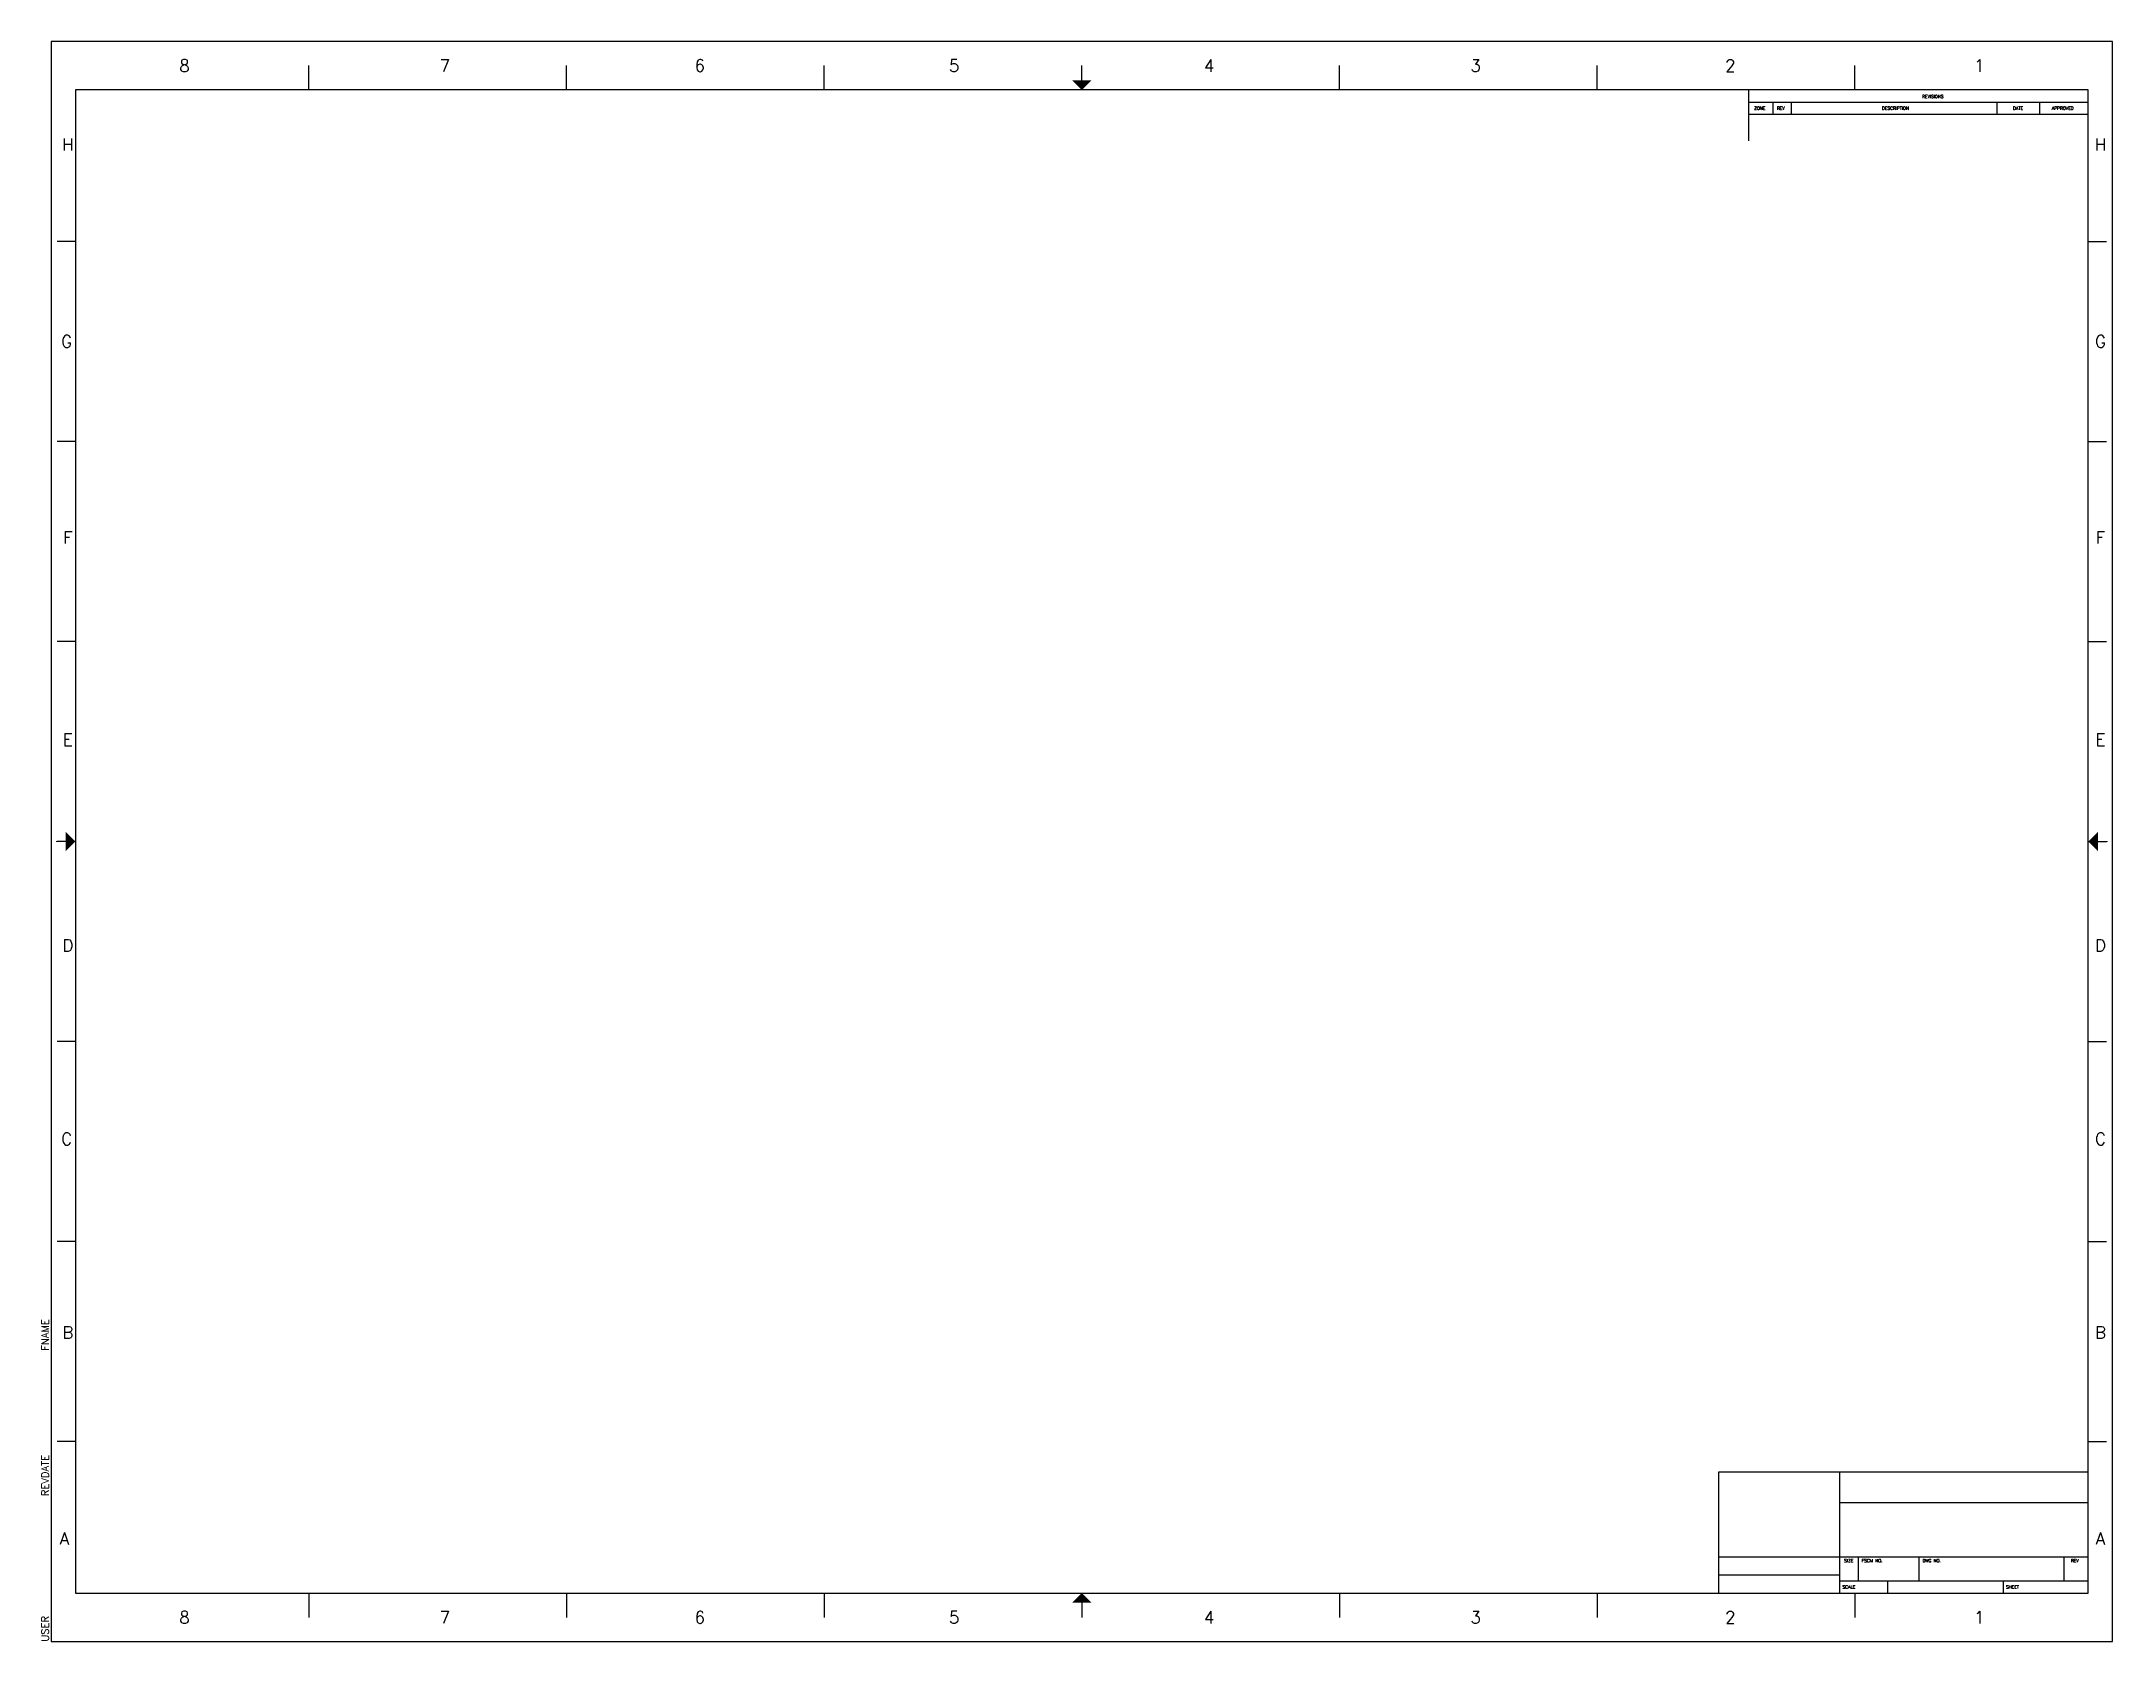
# Model space of a CAD drawing. Header units: inches. Extents: x -0.2 to 42.5, y 0 to 33.
import ezdxf
from ezdxf.enums import TextEntityAlignment as Align

# ---------------------------------------------------------------- set-up
doc = ezdxf.new("R2010")
doc.units = ezdxf.units.IN
doc.header["$MEASUREMENT"] = 0
doc.styles.add('Roman', font='romans')

msp = doc.modelspace()

# ---------------------------------------------------------------- linework, layer by layer
for p, q in [((42.5, 33), (0, 33)), ((0, 33), (0, 0)), ((42.5, 0), (42.5, 33)), ((5.312, 32), (5.312, 32.5)), ((10.625, 32), (10.625, 32.5)), ((15.938, 32), (15.938, 32.5)), ((21.25, 32), (21.25, 32.5)), ((26.562, 32), (26.562, 32.5)), ((31.875, 32), (31.875, 32.5)), ((37.188, 32), (37.188, 32.5)), ((42.5, 32), (42.5, 32.5)), ((42, 32), (0.5, 32)), ((0.5, 32), (0.5, 1)), ((35, 30.953), (35, 32)), ((35, 31.75), (42, 31.75)), ((35.5, 31.5), (35.5, 31.75)), ((35.88, 31.5), (35.88, 31.75)), ((40.12, 31.5), (40.12, 31.75)), ((41, 31.5), (41, 31.75)), ((42, 1), (42, 32)), ((35, 31.5), (42, 31.5)), ((0.5, 28.875), (0.125, 28.875)), ((42, 28.875), (42.375, 28.875)), ((0.5, 24.75), (0.125, 24.75)), ((42, 24.75), (42.375, 24.75)), ((0.5, 20.625), (0.125, 20.625)), ((42, 20.625), (42.375, 20.625)), ((0.5, 16.5), (0.125, 16.5)), ((42, 16.5), (42.375, 16.5)), ((0.5, 12.375), (0.125, 12.375)), ((42, 12.375), (42.375, 12.375)), ((0.5, 8.25), (0.125, 8.25)), ((42, 8.25), (42.375, 8.25)), ((0.5, 4.125), (0.125, 4.125)), ((42, 4.125), (42.375, 4.125)), ((34.38, 3.5), (42, 3.5)), ((34.38, 1), (34.38, 3.5)), ((36.88, 1), (36.88, 3.5)), ((36.88, 2.87), (42, 2.87)), ((34.38, 1.75), (42, 1.75)), ((37.26, 1.25), (37.26, 1.75)), ((38.51, 1.25), (38.51, 1.75)), ((41.5, 1.25), (41.5, 1.75)), ((34.38, 1.375), (36.88, 1.375)), ((0.5, 1), (42, 1)), ((5.312, 1), (5.312, 0.5)), ((10.625, 1), (10.625, 0.5)), ((15.938, 1), (15.938, 0.5)), ((21.25, 1), (21.25, 0.5)), ((26.562, 1), (26.562, 0.5)), ((31.875, 1), (31.875, 0.5)), ((36.88, 1.25), (42, 1.25)), ((37.188, 1), (37.188, 0.5)), ((37.87, 1), (37.87, 1.25)), ((40.25, 1), (40.25, 1.25)), ((42.5, 0.5), (42.5, 1)), ((0, 0), (42.5, 0))]:
    msp.add_line(p, q)
at = {"const_width": 0.02}
for points in [[(21.25, 32.4), (21.25, 32.2)], [(0.1, 16.5), (0.3, 16.5)], [(42.4, 16.5), (42.2, 16.5)], [(21.25, 0.6), (21.25, 0.8)], [(21.25, 0.6), (21.25, 0.8)]]:
    msp.add_lwpolyline(points, dxfattribs=at)
for points in [[(21.05, 32.2), (21.45, 32.2), (21.25, 32)], [(0.3, 16.3), (0.3, 16.7), (0.5, 16.5)], [(42.2, 16.3), (42.2, 16.7), (42, 16.5)], [(21.05, 0.8), (21.45, 0.8), (21.25, 1)]]:
    msp.add_solid(points)

# ---------------------------------------------------------------- texts
at = {"style": 'Roman'}
for s, p in [('8', (2.75, 32.5)), ('7', (8.119, 32.5)), ('6', (13.375, 32.5)), ('5', (18.619, 32.5)), ('4', (23.875, 32.5)), ('3', (29.369, 32.5)), ('2', (34.619, 32.5)), ('1', (39.75, 32.5)), ('H', (0.345, 30.875)), ('H', (42.25, 30.875)), ('G', (0.321, 26.814)), ('G', (42.25, 26.814)), ('F', (0.345, 22.771)), ('F', (42.25, 22.771)), ('E', (0.345, 18.601)), ('E', (42.25, 18.601)), ('D', (0.345, 14.356)), ('D', (42.25, 14.356)), ('C', (0.321, 10.366)), ('C', (42.25, 10.366)), ('B', (0.345, 6.375)), ('B', (42.25, 6.375)), ('A', (0.274, 2.125)), ('A', (42.25, 2.125)), ('8', (2.75, 0.5)), ('7', (8.119, 0.5)), ('6', (13.375, 0.5)), ('5', (18.619, 0.5)), ('4', (23.875, 0.5)), ('3', (29.369, 0.5)), ('2', (34.619, 0.5)), ('1', (39.75, 0.5))]:
    msp.add_text(s, height=0.25, dxfattribs=at).set_placement(p, align=Align.MIDDLE_CENTER)
for s, p in [('ZONE', (35.109, 31.59)), ('REV', (35.58, 31.59)), ('DESCRIPTION', (37.746, 31.59)), ('REVISIONS', (38.575, 31.832)), ('DATE', (40.448, 31.59)), ('APPROVED', (41.248, 31.59)), ('SIZE', (36.968, 1.636)), ('FSCM NO.', (37.329, 1.636)), ('DWG NO.', (38.581, 1.636)), ('REV', (41.641, 1.636)), ('SCALE', (36.932, 1.093)), ('SHEET', (40.303, 1.093))]:
    msp.add_text(s, height=0.065, dxfattribs=at).set_placement(p)
at = {"color": 0, "style": 'Roman', "flags": 8}
for tag, p in [('FNAME', (-0.05, 6)), ('REVDATE', (-0.05, 3)), ('USER', (-0.05, 0))]:
    msp.add_attdef(tag, p, '', height=0.15, rotation=90, dxfattribs=at)

doc.saveas('drawing.dxf')
